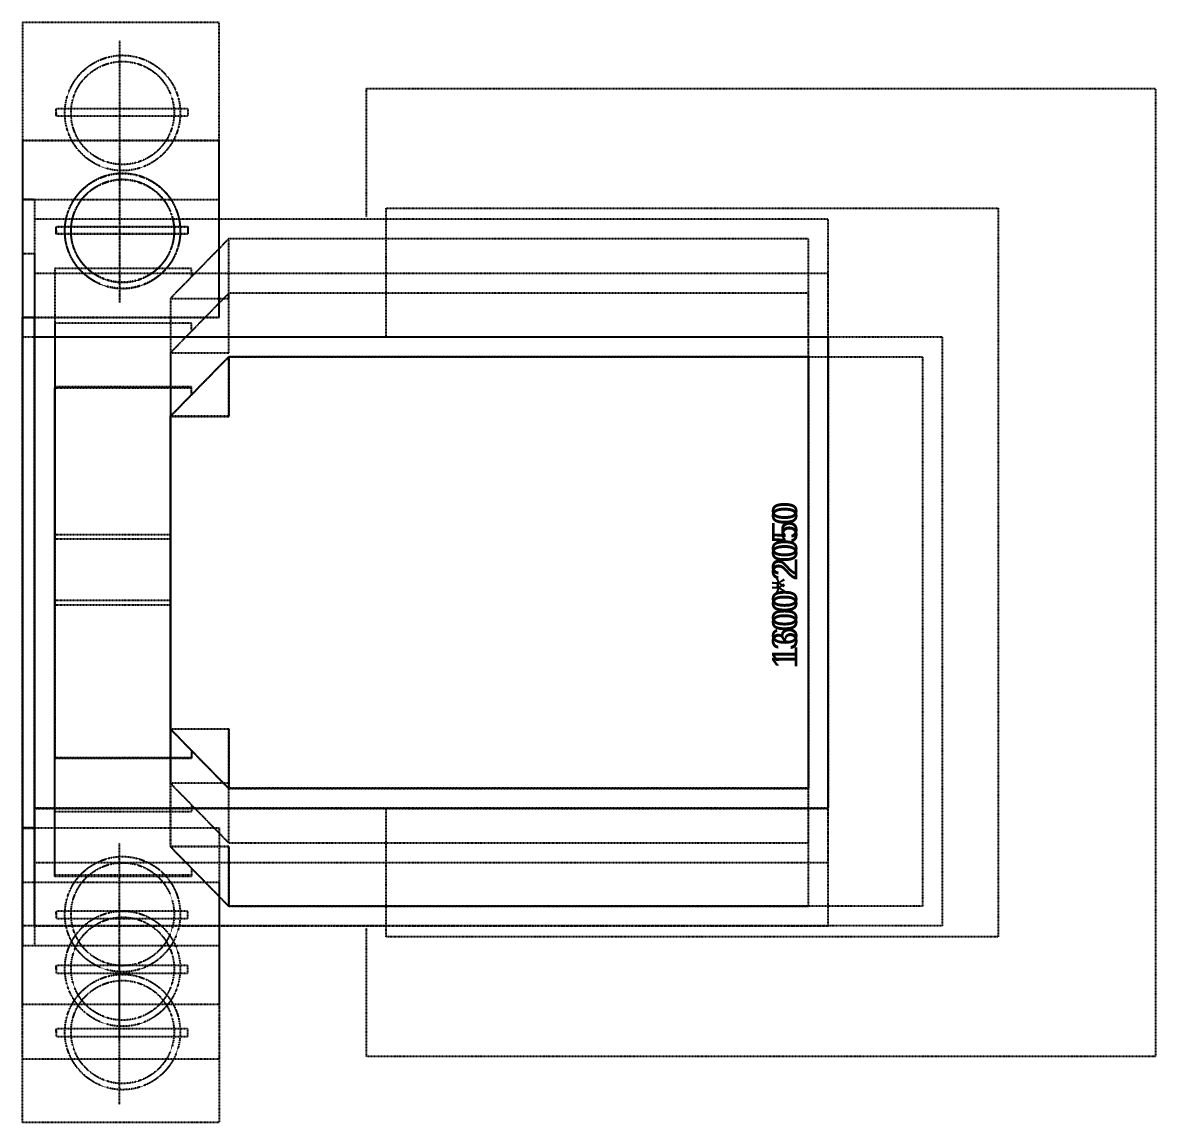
# Model space of a CAD drawing. Header units: millimetres. Extents: x -297 to 39764, y -29258 to 20315.
# Drawn here: x 27498 to 30380, y 12613 to 15413 of the extents above; entities that cross this region are included whole.
import ezdxf

# ---------------------------------------------------------------- set-up
doc = ezdxf.new("R2010")
doc.units = ezdxf.units.MM
doc.linetypes.add('DASH', pattern=[0.35, 0.25, -0.1])
doc.layers.add('P-平面灯具', color=203, linetype='Continuous')
doc.layers.add('Y-移动家具', color=141, linetype='Continuous')
doc.styles.add('CCD-HB', font='hbsmall.shx')

msp = doc.modelspace()

# ---------------------------------------------------------------- linework, layer by layer
at = {"layer": 'P-平面灯具', "color": 250, "linetype": 'DASH', "ltscale": 0.5}
for p, q in [((27743.8, 15367.2, 0), (27743.8, 15000.9, 0)), ((27582.8, 15174.6, 0), (27582.8, 15193.6, 0)), ((27582.8, 15193.6, 0), (27917.5, 15193.6, 0)), ((27917.5, 15193.6, 0), (27917.5, 15174.6, 0)), ((27582.8, 15184.1, 0), (27582.8, 15174.6, 0)), ((27917.5, 15174.6, 0), (27582.8, 15174.6, 0)), ((27743.8, 15067.2, 0), (27743.8, 14700.9, 0)), ((27743.8, 15066.5, 0), (27743.8, 14700.1, 0)), ((27582.8, 14874.6, 0), (27582.8, 14893.6, 0)), ((27582.8, 14893.6, 0), (27917.5, 14893.6, 0)), ((27582.8, 14873.8, 0), (27582.8, 14892.8, 0)), ((27582.8, 14892.8, 0), (27917.5, 14892.8, 0)), ((27582.8, 14884.1, 0), (27582.8, 14874.6, 0)), ((27582.8, 14883.3, 0), (27582.8, 14873.8, 0)), ((27917.5, 14874.6, 0), (27582.8, 14874.6, 0)), ((27917.5, 14873.8, 0), (27582.8, 14873.8, 0)), ((27917.5, 14893.6, 0), (27917.5, 14874.6, 0)), ((27917.5, 14892.8, 0), (27917.5, 14873.8, 0)), ((27743.8, 12957.8, 0), (27743.8, 13324.1, 0)), ((27743.8, 12819, 0), (27743.8, 13185.4, 0)), ((27582.8, 13140.9, 0), (27582.8, 13150.4, 0)), ((27917.5, 13150.4, 0), (27582.8, 13150.4, 0)), ((27582.8, 13150.4, 0), (27582.8, 13131.5, 0)), ((27917.5, 13131.5, 0), (27917.5, 13150.4, 0)), ((27582.8, 13131.5, 0), (27917.5, 13131.5, 0)), ((27582.8, 13002.2, 0), (27582.8, 13011.7, 0)), ((27917.5, 13011.7, 0), (27582.8, 13011.7, 0)), ((27582.8, 13011.7, 0), (27582.8, 12992.7, 0)), ((27743.8, 12657.8, 0), (27743.8, 13024.1, 0)), ((27743.8, 12657.8, 0), (27743.8, 13024.1, 0)), ((27917.5, 12992.7, 0), (27917.5, 13011.7, 0)), ((27582.8, 12992.7, 0), (27917.5, 12992.7, 0)), ((27582.8, 12840.9, 0), (27582.8, 12850.4, 0)), ((27917.5, 12850.4, 0), (27582.8, 12850.4, 0)), ((27582.8, 12850.4, 0), (27582.8, 12831.5, 0)), ((27582.8, 12840.9, 0), (27582.8, 12850.4, 0)), ((27917.5, 12850.4, 0), (27582.8, 12850.4, 0)), ((27582.8, 12850.4, 0), (27582.8, 12831.5, 0)), ((27582.8, 12831.5, 0), (27917.5, 12831.5, 0)), ((27582.8, 12831.5, 0), (27917.5, 12831.5, 0)), ((27917.5, 12831.5, 0), (27917.5, 12850.4, 0)), ((27917.5, 12831.5, 0), (27917.5, 12850.4, 0))]:
    msp.add_line(p, q, dxfattribs=at)
at = {"layer": 'P-平面灯具', "linetype": 'DASH', "ltscale": 0.5}
for centre in [(27751.7, 15182.5, 0), (27751.7, 14882.5, 0), (27751.7, 14881.7, 0), (27751.7, 13142.5, 0), (27751.7, 13003.8, 0), (27751.7, 12842.5, 0), (27751.7, 12842.5, 0)]:
    msp.add_circle(centre, 146.8, dxfattribs=at)
at = {"layer": 'P-平面灯具', "color": 250, "linetype": 'DASH', "ltscale": 0.5}
for centre in [(27751.7, 15182.5, 0), (27751.7, 14882.5, 0), (27751.7, 14881.7, 0), (27751.7, 13142.5, 0), (27751.7, 13003.8, 0), (27751.7, 12842.5, 0), (27751.7, 12842.5, 0)]:
    msp.add_circle(centre, 131.1, dxfattribs=at)
at = {"layer": 'Y-移动家具', "linetype": 'DASH', "ltscale": 0.5}
for p, q in [((27997.6, 15412.5, 0), (27497.5, 15412.5, 0)), ((27497.5, 15412.5, 0), (27497.5, 14962.5, 0)), ((27997.6, 14962.5, 0), (27997.6, 15412.5, 0)), ((27997.6, 15112.5, 0), (27497.5, 15112.5, 0)), ((27497.5, 15112.5, 0), (27497.5, 14662.5, 0)), ((27997.6, 15111.7, 0), (27497.5, 15111.7, 0)), ((27497.5, 15111.7, 0), (27497.5, 14661.7, 0)), ((27997.6, 14662.5, 0), (27997.6, 15112.5, 0)), ((27997.6, 14661.7, 0), (27997.6, 15111.7, 0)), ((27497.5, 14962.5, 0), (27497.5, 13062.5, 0)), ((27527.5, 14962.5, 0), (27497.5, 14962.5, 0)), ((27497.5, 14962.5, 0), (27997.6, 14962.5, 0)), ((27497.5, 14962.5, 0), (27497.5, 13062.5, 0)), ((27527.5, 14962.5, 0), (27497.5, 14962.5, 0)), ((27527.5, 14962.5, 0), (27527.5, 13062.5, 0)), ((27527.5, 14962.5, 0), (27527.5, 13062.5, 0)), ((29547.5, 14912.5, 0), (27527.5, 14912.5, 0)), ((29547.5, 14912.5, 0), (27527.5, 14912.5, 0)), ((29547.5, 13112.5, 0), (29547.5, 14912.5, 0)), ((29547.5, 13112.5, 0), (29547.5, 14912.5, 0)), ((27497.5, 14823.8, 0), (27497.5, 13223.8, 0)), ((27527.5, 14823.8, 0), (27497.5, 14823.8, 0)), ((27527.5, 14823.8, 0), (27527.5, 13223.8, 0)), ((29547.5, 14773.8, 0), (27527.5, 14773.8, 0)), ((29547.5, 13273.8, 0), (29547.5, 14773.8, 0)), ((27497.5, 13362.5, 0), (27497.5, 14662.5, 0)), ((27497.5, 14662.5, 0), (27527.5, 14662.5, 0)), ((27497.5, 14662.5, 0), (27997.6, 14662.5, 0)), ((27497.5, 14661.7, 0), (27497.5, 13361.7, 0)), ((27527.5, 14661.7, 0), (27497.5, 14661.7, 0)), ((27497.5, 14661.7, 0), (27997.6, 14661.7, 0)), ((27527.5, 13362.5, 0), (27527.5, 14662.5, 0)), ((27527.5, 14661.7, 0), (27527.5, 13361.7, 0)), ((27497.5, 13112.5, 0), (27497.5, 14612.5, 0)), ((27497.5, 14612.5, 0), (27527.5, 14612.5, 0)), ((27527.5, 14612.5, 0), (29547.5, 14612.5, 0)), ((27527.5, 13112.5, 0), (27527.5, 14612.5, 0)), ((27527.5, 14612.5, 0), (29837.5, 14612.5, 0)), ((29547.5, 14612.5, 0), (29547.5, 13412.5, 0)), ((29837.5, 14612.5, 0), (29837.5, 13112.5, 0)), ((29547.5, 14611.7, 0), (27527.5, 14611.7, 0)), ((29547.5, 13411.7, 0), (29547.5, 14611.7, 0)), ((29547.5, 13412.5, 0), (27527.5, 13412.5, 0)), ((27527.5, 13411.7, 0), (29547.5, 13411.7, 0)), ((27527.5, 13362.5, 0), (27497.5, 13362.5, 0)), ((27497.5, 12912.5, 0), (27497.5, 13362.5, 0)), ((27497.5, 13362.5, 0), (27997.6, 13362.5, 0)), ((27497.5, 13361.7, 0), (27527.5, 13361.7, 0)), ((27997.6, 13362.5, 0), (27997.6, 12912.5, 0)), ((27527.5, 13273.8, 0), (29547.5, 13273.8, 0)), ((27497.5, 13223.8, 0), (27527.5, 13223.8, 0)), ((27497.5, 12773.8, 0), (27497.5, 13223.8, 0)), ((27497.5, 13223.8, 0), (27997.6, 13223.8, 0)), ((27997.6, 13223.8, 0), (27997.6, 12773.8, 0)), ((27527.5, 13112.5, 0), (27497.5, 13112.5, 0)), ((27527.5, 13112.5, 0), (29547.5, 13112.5, 0)), ((29837.5, 13112.5, 0), (27527.5, 13112.5, 0)), ((27527.5, 13112.5, 0), (29547.5, 13112.5, 0)), ((27497.5, 13062.5, 0), (27527.5, 13062.5, 0)), ((27497.5, 12612.5, 0), (27497.5, 13062.5, 0)), ((27497.5, 13062.5, 0), (27997.6, 13062.5, 0)), ((27497.5, 13062.5, 0), (27527.5, 13062.5, 0)), ((27497.5, 12612.5, 0), (27497.5, 13062.5, 0)), ((27497.5, 13062.5, 0), (27997.6, 13062.5, 0)), ((27997.6, 13062.5, 0), (27997.6, 12612.5, 0)), ((27997.6, 13062.5, 0), (27997.6, 12612.5, 0)), ((27997.6, 12912.5, 0), (27497.5, 12912.5, 0)), ((27997.6, 12773.8, 0), (27497.5, 12773.8, 0)), ((27997.6, 12612.5, 0), (27497.5, 12612.5, 0)), ((27997.6, 12612.5, 0), (27497.5, 12612.5, 0))]:
    msp.add_line(p, q, dxfattribs=at)
at = {"layer": 'Y-移动家具', "color": 250, "linetype": 'DASH', "ltscale": 0.5}
for p, q in [((28021.7, 14862, 0), (27873.3, 14710.4, 0)), ((28021.7, 14862, 0), (27873.3, 14710.4, 0)), ((29497, 14862, 0), (28021.7, 14862, 0)), ((28021.7, 14710.4, 0), (28021.7, 14862, 0)), ((29497, 14862, 0), (28021.7, 14862, 0)), ((28021.7, 14710.4, 0), (28021.7, 14862, 0)), ((29497, 13163, 0), (29497, 14862, 0)), ((29497, 13163, 0), (29497, 14862, 0)), ((27927, 14786.2, 0), (27579.6, 14786.2, 0)), ((27579.6, 14786.2, 0), (27579.6, 14097.8, 0)), ((27927, 14786.2, 0), (27579.6, 14786.2, 0)), ((27579.6, 14786.2, 0), (27579.6, 14097.8, 0)), ((27927, 14767.2, 0), (27927, 14786.2, 0)), ((27927, 14767.2, 0), (27927, 14786.2, 0)), ((28021.7, 14723.3, 0), (27873.3, 14571.7, 0)), ((27873.3, 14710.4, 0), (28021.7, 14710.4, 0)), ((27873.3, 14710.4, 0), (27873.3, 13314.6, 0)), ((27873.3, 14710.4, 0), (28021.7, 14710.4, 0)), ((27873.3, 14710.4, 0), (27873.3, 13314.6, 0)), ((29497, 14723.3, 0), (28021.7, 14723.3, 0)), ((28021.7, 14571.7, 0), (28021.7, 14723.3, 0)), ((29497, 13324.3, 0), (29497, 14723.3, 0)), ((27927, 14647.5, 0), (27579.6, 14647.5, 0)), ((27579.6, 14647.5, 0), (27579.6, 14109, 0)), ((27927, 14628.5, 0), (27927, 14647.5, 0)), ((27873.3, 14571.7, 0), (28021.7, 14571.7, 0)), ((27873.3, 14571.7, 0), (27873.3, 13475.9, 0)), ((27873.3, 14410.4, 0), (28021.7, 14562, 0)), ((27873.3, 14410.4, 0), (28021.7, 14562, 0)), ((28021.7, 14561.2, 0), (27873.3, 14409.6, 0)), ((28021.7, 14562, 0), (29497, 14562, 0)), ((28021.7, 14562, 0), (28021.7, 14410.4, 0)), ((28021.7, 14562, 0), (29787, 14562, 0)), ((28021.7, 14562, 0), (28021.7, 14410.4, 0)), ((29497, 14561.2, 0), (28021.7, 14561.2, 0)), ((28021.7, 14409.6, 0), (28021.7, 14561.2, 0)), ((29497, 14562, 0), (29497, 13463, 0)), ((29497, 13462.2, 0), (29497, 14561.2, 0)), ((29787, 14562, 0), (29787, 13163, 0)), ((27927, 14485.4, 0), (27579.6, 14485.4, 0)), ((27579.6, 14485.4, 0), (27579.6, 13541.2, 0)), ((27579.6, 13538.8, 0), (27579.6, 14483, 0)), ((27579.6, 14483, 0), (27927, 14483, 0)), ((27579.6, 13238.8, 0), (27579.6, 14483, 0)), ((27579.6, 14483, 0), (27927, 14483, 0)), ((27927, 14466.5, 0), (27927, 14485.4, 0)), ((27927, 14467.2, 0), (27927, 14483, 0)), ((27927, 14467.2, 0), (27927, 14483, 0)), ((27873.3, 13614.6, 0), (27873.3, 14410.4, 0)), ((28021.7, 14410.4, 0), (27873.3, 14410.4, 0)), ((27873.3, 13314.6, 0), (27873.3, 14410.4, 0)), ((28021.7, 14410.4, 0), (27873.3, 14410.4, 0)), ((27873.3, 14409.6, 0), (28021.7, 14409.6, 0)), ((27873.3, 14409.6, 0), (27873.3, 13613.8, 0)), ((27579.6, 14109, 0), (27873.3, 14109, 0)), ((27579.6, 14097.8, 0), (27873.3, 14097.8, 0)), ((27579.6, 14097.8, 0), (27873.3, 14097.8, 0)), ((27579.6, 13403.3, 0), (27579.6, 13941.7, 0)), ((27579.6, 13941.7, 0), (27873.3, 13941.7, 0)), ((27579.6, 13242, 0), (27579.6, 13930.4, 0)), ((27579.6, 13930.4, 0), (27873.3, 13930.4, 0)), ((27579.6, 13242, 0), (27579.6, 13930.4, 0)), ((27579.6, 13930.4, 0), (27873.3, 13930.4, 0)), ((27873.3, 13614.6, 0), (28021.7, 13614.6, 0)), ((28021.7, 13463, 0), (27873.3, 13614.6, 0)), ((27873.3, 13613.8, 0), (28021.7, 13462.2, 0)), ((28021.7, 13613.8, 0), (27873.3, 13613.8, 0)), ((28021.7, 13614.6, 0), (28021.7, 13463, 0)), ((28021.7, 13462.2, 0), (28021.7, 13613.8, 0)), ((27927, 13557.8, 0), (27927, 13538.8, 0)), ((27927, 13557, 0), (27927, 13541.2, 0)), ((27579.6, 13541.2, 0), (27927, 13541.2, 0)), ((27927, 13538.8, 0), (27579.6, 13538.8, 0)), ((27873.3, 13475.9, 0), (28021.7, 13324.3, 0)), ((28021.7, 13475.9, 0), (27873.3, 13475.9, 0)), ((28021.7, 13324.3, 0), (28021.7, 13475.9, 0)), ((29497, 13463, 0), (28021.7, 13463, 0)), ((28021.7, 13462.2, 0), (29497, 13462.2, 0)), ((27927, 13403.3, 0), (27579.6, 13403.3, 0)), ((27927, 13419, 0), (27927, 13403.3, 0)), ((28021.7, 13324.3, 0), (29497, 13324.3, 0)), ((27873.3, 13314.6, 0), (28021.7, 13163, 0)), ((28021.7, 13314.6, 0), (27873.3, 13314.6, 0)), ((27873.3, 13314.6, 0), (28021.7, 13314.6, 0)), ((28021.7, 13163, 0), (27873.3, 13314.6, 0)), ((27873.3, 13314.6, 0), (28021.7, 13163, 0)), ((28021.7, 13314.6, 0), (27873.3, 13314.6, 0)), ((28021.7, 13163, 0), (28021.7, 13314.6, 0)), ((28021.7, 13314.6, 0), (28021.7, 13163, 0)), ((28021.7, 13163, 0), (28021.7, 13314.6, 0)), ((27927, 13257.8, 0), (27927, 13242, 0)), ((27927, 13257.8, 0), (27927, 13238.8, 0)), ((27927, 13257.8, 0), (27927, 13242, 0)), ((27927, 13242, 0), (27579.6, 13242, 0)), ((27927, 13242, 0), (27579.6, 13242, 0)), ((27927, 13238.8, 0), (27579.6, 13238.8, 0)), ((28021.7, 13163, 0), (29497, 13163, 0)), ((29787, 13163, 0), (28021.7, 13163, 0)), ((28021.7, 13163, 0), (29497, 13163, 0))]:
    msp.add_line(p, q, dxfattribs=at)
at = {"layer": 'Y-移动家具', "color": 250, "linetype": 'DASH', "ltscale": 0.5, "elevation": 0}
for points in [[(28372.6, 14917.2), (28372.6, 15244.8), (30379.6, 15244.8), (30379.6, 12780.3), (28372.6, 12780.3), (28372.6, 13107.8)], [(28422.6, 14612.5), (28422.6, 14940), (29979.6, 14940), (29979.6, 13085), (28422.6, 13085), (28422.6, 13412.5)]]:
    msp.add_lwpolyline(points, dxfattribs=at)

# ---------------------------------------------------------------- texts
at = {"layer": 'Y-移动家具', "color": 250, "linetype": 'DASH', "ltscale": 0.5, "char_height": 64, "attachment_point": 7, "rotation": 90, "style": 'CCD-HB'}
for s, insert in [('1600*2050', (29469.3, 13778.9, 0)), ('1300*2050', (29469.3, 13766.9, 0))]:
    msp.add_mtext_dynamic_manual_height_columns(s, width=244.849, gutter_width=1750, heights=[0], dxfattribs=dict(at, insert=insert))

doc.saveas('drawing.dxf')
